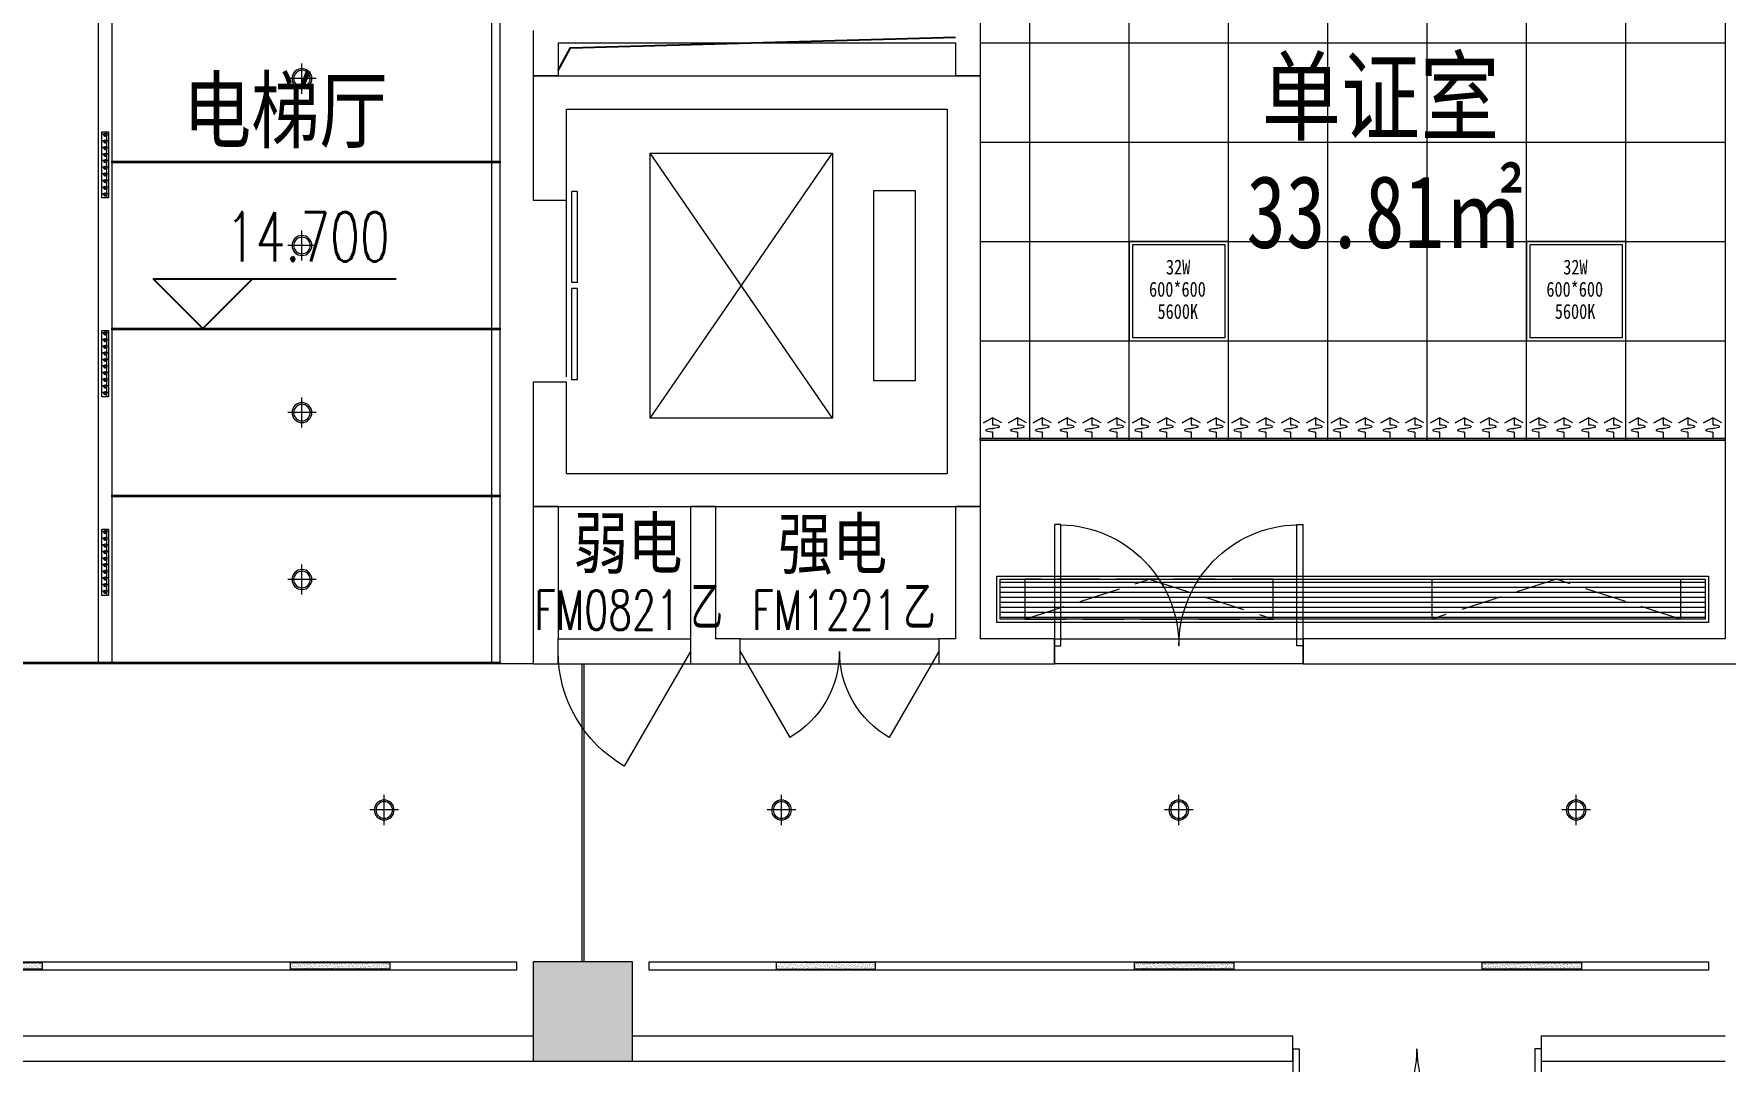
# Model space of a CAD drawing. Header units: millimetres. Extents: x 164760 to 3716174, y -1766400 to 11969.
# Drawn here: x 3502300 to 3512517, y -1706601 to -1700396 of the extents above; entities that cross this region are included whole.
import ezdxf

# ---------------------------------------------------------------- set-up
doc = ezdxf.new("R2010")
doc.units = ezdxf.units.MM
doc.header["$LTSCALE"] = 1000
for name, pattern in [('DASH', [0.35, 0.25, -0.1]), ('DASHDOT2', [0.5, 0.25, -0.125, 0, -0.125]), ('DOTE', [2.42, 2, -0.2, 0.02, -0.2]), ('HIDDEN', [0.375, 0.25, -0.125, 0, 0])]:
    doc.linetypes.add(name, pattern=pattern)
doc.layers.get('0').update_dxf_attribs({"color": 253, "linetype": 'CONTINUOUS'})
for name, color, linetype in [('3', 253, 'CONTINUOUS'), ('DIM_ELEV', 253, 'CONTINUOUS'), ('FC-Text Annotation', 253, 'CONTINUOUS'), ('LVTRY', 253, 'CONTINUOUS'), ('PUB_TEXT', 253, 'CONTINUOUS'), ('WINDOW_TEXT', 253, 'CONTINUOUS')]:
    doc.layers.add(name, color=color, linetype=linetype)
for name, color, linetype, lineweight in [('COLUMN', 253, 'CONTINUOUS', 0), ('DOOR【门】', 253, 'CONTINUOUS', 0), ('PUB_HATCH', 253, 'CONTINUOUS', 0), ('RC-FCU【空调设备】', 253, 'CONTINUOUS', 0), ('RC-FIN【天花轮廓线】', 253, 'CONTINUOUS', 0), ('RC-LIGHT【天花灯具】', 253, 'CONTINUOUS', 0), ('RC-LIGHT【灯带】', 253, 'DASHDOT2', 0), ('RC-Modelling【天花造型】', 253, 'CONTINUOUS', 0), ('RC-STR【天花细线】', 253, 'CONTINUOUS', 0), ('STAIR', 253, 'CONTINUOUS', 0), ('WALL', 253, 'CONTINUOUS', 0), ('Wall【墙体】', 253, 'CONTINUOUS', 0), ('WINDOW', 253, 'CONTINUOUS', 0), ('Xline【辅助线】', 253, 'CONTINUOUS', 0), ('建-洁具', 253, 'CONTINUOUS', 5)]:
    doc.layers.add(name, color=color, linetype=linetype, lineweight=lineweight)
doc.styles.add('_TCH_DIM', font='SIMPLEX', dxfattribs={"bigfont": 'GBCBIG'})
doc.styles.add('_TCH_WINDOW', font='SIMPLEX', dxfattribs={"bigfont": 'GBCBIG'})
doc.styles.add('DIM_FONT', font='SIMPLEX', dxfattribs={"width": 0.7, "bigfont": 'GBCBIG'})
doc.styles.get("Standard").update_dxf_attribs({"font": 'GBENOR', "bigfont": 'GBCBIG'})
doc.styles.add('XZC', font='SIMPLEX.SHX', dxfattribs={"width": 0.7, "bigfont": 'hztxt.shx'})
doc.styles.add('宋体', font='', dxfattribs={"width": 0.7})
doc.styles.add('文字', font='')
doc.styles.get('宋体').set_extended_font_data('SimSun')
doc.styles.get('文字').set_extended_font_data('SimSun')
doc.linetypes.add('LED_LINE', pattern='A,12.7,-5.08,["LED",XZC,S=2.54,R=0,X=-2.54,Y=-1.27],-6.35', length=24.13)

# ---------------------------------------------------------------- blocks, each defined once
blk = doc.blocks.new('$TCHSYS$LDOR22D')
for p, q in [((-0.5167, 0.8333), (-0.0167, 0.8333)), ((-0.5167, 0.8333), (-0.5167, 0.6667)), ((-0.0167, 0.8333), (-0.0167, 0.6667)), ((0.0167, 0.8333), (0.0167, 0.6667)), ((0.0167, 0.8333), (0.5167, 0.8333)), ((0.5167, 0.8333), (0.5167, 0.6667)), ((-0.5167, 0.6667), (-0.0167, 0.6667)), ((0.0167, 0.6667), (0.5167, 0.6667)), ((-0.5, 0.5), (0.5, 0.5))]:
    blk.add_line(p, q)
blk = doc.blocks.new('$DorLib2D$00000214')
at = {"color": 0}
blk.add_line((0.5, 0), (0, 0.866), dxfattribs=at)
blk.add_arc((0.5, 0), 1, 120, 180, dxfattribs=at)
blk = doc.blocks.new('$DorLib2D$00000215')
at = {"color": 0}
for p, q in [((-0.5, 0), (-0.25, 0.433)), ((0.5, 0), (0.25, 0.433))]:
    blk.add_line(p, q, dxfattribs=at)
for centre, start, end in [((-0.5, 0), 0, 60), ((0.5, 0), 120, 180)]:
    blk.add_arc(centre, 0.5, start, end, dxfattribs=at)
blk = doc.blocks.new('$DorLib2D$00000002')
for p, q in [((-0.5, 0), (-0.5, 0.4875)), ((-0.475, 0.4875), (-0.5, 0.4875)), ((-0.475, 0), (-0.475, 0.4875)), ((0.475, 0), (0.475, 0.4875)), ((0.475, 0.4875), (0.5, 0.4875)), ((0.5, 0), (0.5, 0.4875)), ((-0.5, 0), (-0.475, 0)), ((0.5, 0), (0.475, 0))]:
    blk.add_line(p, q)
at = {"lineweight": 13}
for centre, start, end in [((-0.4875, 0), 0, 88.53072), ((0.4875, 0), 91.46928, 180)]:
    blk.add_arc(centre, 0.4875, start, end, dxfattribs=at)
blk = doc.blocks.new('DOOR_D01')
at = {"layer": 'DOOR【门】'}
blk.add_lwpolyline([(-0.456, 1), (-0.456, 0), (-0.5, 0), (-0.5, 1)], close=True, dxfattribs=at)
at = {"layer": 'DOOR【门】', "color": 8, "linetype": 'HIDDEN', "ltscale": 15}
blk.add_arc((-0.511, -0.01), 1.011, 0.5915, 87.4664, dxfattribs=at)
blk = doc.blocks.new('$lvtry$00000191')
at = {"color": 0}
for p, q in [((-250, -50, 0), (-39, -219, 0)), ((39, -219, 0), (250, -50, 0)), ((-250, -450, 0), (-39, -281, 0)), ((39, -281, 0), (250, -450, 0))]:
    blk.add_line(p, q, dxfattribs=at)
at = {"color": 0, "elevation": 0}
for points in [[(300, -500), (300, 0), (-300, 0), (-300, -500)], [(250, -450), (250, -50), (-250, -50), (-250, -450)]]:
    blk.add_lwpolyline(points, close=True, dxfattribs=at)
at = {"color": 0}
blk.add_circle((0, -250, 0), 50, dxfattribs=at)
for p in [(0, -50, 0), (0, -250, 0)]:
    blk.add_point(p, dxfattribs=at)
blk = doc.blocks.new('M_E33IEP')
for p, q in [((135, 135), (135, 20)), ((44, -21), (44, 20)), ((44, 20), (194, 20)), ((194, 20), (194, -21)), ((194, -21), (44, -21)), ((135, -21), (135, -144))]:
    blk.add_line(p, q)
for centre, radius in [((248, -5), 246), ((106, 56), 26.7), ((105, -55), 26.7)]:
    blk.add_circle(centre, radius)
blk.add_arc((274, -5), 197, 225.2527, 134.7473)
at = {"style": 'DIM_FONT', "width": 0.8, "flags": 9}
for tag in ['XSIZE', 'YSIZE']:
    blk.add_attdef(tag, (0, 0), '', height=0.5, dxfattribs=at)
at = {"width": 0.8, "flags": 9}
for tag in ['XSIZE', 'YSIZE']:
    blk.add_attdef(tag, (2, -251), '', height=150, dxfattribs=at)
blk = doc.blocks.new('海龙0430112171')
at = {"layer": 'Wall【墙体】', "color": 6}
for p, q in [((-1900, 6000), (-1900, 150)), ((-1750, 6000), (-1750, 2550)), ((-1700, 2550), (-1750, 2550)), ((-1700, 2400), (-1750, 2400)), ((-1750, 2400), (-1750, 0))]:
    blk.add_line(p, q, dxfattribs=at)
blk.add_lwpolyline([(-1700, 2550), (-1700, 2400)], dxfattribs=at)
at = {"layer": '建-洁具'}
blk.add_lwpolyline([(1300, 5580), (1300, 4131), (1900, 4131), (1900, 5580)], close=True, dxfattribs=at)
at = {"xscale": 1000, "yscale": 1000, "zscale": 1000}
blk.add_blockref('DOOR_D01', (-1200, 2475), dxfattribs=at)
at = {"layer": 'LVTRY', "xscale": -1, "rotation": 90}
blk.add_blockref('$lvtry$00000191', (1400, 5880, 0), dxfattribs=at)
at = {"layer": '建-洁具', "xscale": -1, "rotation": 0.0003750859142482}
blk.add_blockref('M_E33IEP', (1835, 4818), dxfattribs=at)
at = {"layer": 'FC-Text Annotation', "style": '文字', "width": 0.8}
for s, p in [('保洁间', (-576, 4560)), ('16.06㎡', (-577, 4026))]:
    blk.add_text(s, height=438.6, dxfattribs=at).set_placement(p)
blk = doc.blocks.new('ZL_12085679')
at = {"layer": 'RC-LIGHT【天花灯具】'}
blk.add_lwpolyline([(300, 0), (-300, 0), (-300, -600), (300, -600)], close=True, dxfattribs=at)
at = {"layer": 'RC-LIGHT【天花灯具】', "color": 8}
blk.add_lwpolyline([(280, -20), (-280, -20), (-280, -580), (280, -580)], close=True, dxfattribs=at)
at = {"layer": 'RC-LIGHT【天花灯具】', "style": '文字', "width": 0.8}
for s, p in [('32W', (-78, -199)), ('600*600', (-180, -333)), ('5600K', (-129, -467))]:
    blk.add_text(s, height=90, dxfattribs=at).set_placement(p)
blk = doc.blocks.new('*U410')
for p, q in [((0, -12), (0, 0)), ((0, 0), (4500, 0)), ((4500, 0), (4500, -12)), ((4500, -12), (0, -12)), ((75, -49), (75, -12)), ((75, -136), (75, -93)), ((225, -49), (225, -12)), ((225, -136), (225, -93)), ((375, -49), (375, -12)), ((375, -136), (375, -93)), ((525, -49), (525, -12)), ((525, -136), (525, -93)), ((675, -49), (675, -12)), ((675, -136), (675, -93)), ((825, -49), (825, -12)), ((825, -136), (825, -93)), ((975, -49), (975, -12)), ((975, -136), (975, -93)), ((1125, -49), (1125, -12)), ((1125, -136), (1125, -93)), ((1275, -49), (1275, -12)), ((1275, -136), (1275, -93)), ((1425, -49), (1425, -12)), ((1425, -136), (1425, -93)), ((1575, -49), (1575, -12)), ((1575, -136), (1575, -93)), ((1725, -49), (1725, -12)), ((1725, -136), (1725, -93)), ((1875, -49), (1875, -12)), ((1875, -136), (1875, -93)), ((2025, -49), (2025, -12)), ((2025, -136), (2025, -93)), ((2175, -49), (2175, -12)), ((2175, -136), (2175, -93)), ((2325, -49), (2325, -12)), ((2325, -136), (2325, -93)), ((2475, -49), (2475, -12)), ((2475, -136), (2475, -93)), ((2625, -49), (2625, -12)), ((2625, -136), (2625, -93)), ((2775, -49), (2775, -12)), ((2775, -136), (2775, -93)), ((2925, -49), (2925, -12)), ((2925, -136), (2925, -93)), ((3075, -49), (3075, -12)), ((3075, -136), (3075, -93)), ((3225, -49), (3225, -12)), ((3225, -136), (3225, -93)), ((3375, -49), (3375, -12)), ((3375, -136), (3375, -93)), ((3525, -49), (3525, -12)), ((3525, -136), (3525, -93)), ((3675, -49), (3675, -12)), ((3675, -136), (3675, -93)), ((3825, -49), (3825, -12)), ((3825, -136), (3825, -93)), ((3975, -49), (3975, -12)), ((3975, -136), (3975, -93)), ((4125, -49), (4125, -12)), ((4125, -136), (4125, -93)), ((4275, -49), (4275, -12)), ((4275, -136), (4275, -93)), ((4425, -49), (4425, -12)), ((4425, -49), (4425, -12)), ((4425, -136), (4425, -93)), ((4425, -136), (4425, -93)), ((20, -105), (75, -136)), ((130, -105), (75, -136)), ((75, -136), (130, -105)), ((170, -105), (225, -136)), ((280, -105), (225, -136)), ((225, -136), (280, -105)), ((320, -105), (375, -136)), ((430, -105), (375, -136)), ((375, -136), (430, -105)), ((470, -105), (525, -136)), ((580, -105), (525, -136)), ((525, -136), (580, -105)), ((620, -105), (675, -136)), ((730, -105), (675, -136)), ((675, -136), (730, -105)), ((770, -105), (825, -136)), ((880, -105), (825, -136)), ((825, -136), (880, -105)), ((920, -105), (975, -136)), ((1030, -105), (975, -136)), ((975, -136), (1030, -105)), ((1070, -105), (1125, -136)), ((1180, -105), (1125, -136)), ((1125, -136), (1180, -105)), ((1220, -105), (1275, -136)), ((1330, -105), (1275, -136)), ((1275, -136), (1330, -105)), ((1370, -105), (1425, -136)), ((1480, -105), (1425, -136)), ((1425, -136), (1480, -105)), ((1520, -105), (1575, -136)), ((1630, -105), (1575, -136)), ((1575, -136), (1630, -105)), ((1670, -105), (1725, -136)), ((1780, -105), (1725, -136)), ((1725, -136), (1780, -105)), ((1820, -105), (1875, -136)), ((1930, -105), (1875, -136)), ((1875, -136), (1930, -105)), ((1970, -105), (2025, -136)), ((2080, -105), (2025, -136)), ((2025, -136), (2080, -105)), ((2120, -105), (2175, -136)), ((2230, -105), (2175, -136)), ((2175, -136), (2230, -105)), ((2270, -105), (2325, -136)), ((2380, -105), (2325, -136)), ((2325, -136), (2380, -105)), ((2420, -105), (2475, -136)), ((2530, -105), (2475, -136)), ((2475, -136), (2530, -105)), ((2570, -105), (2625, -136)), ((2680, -105), (2625, -136)), ((2625, -136), (2680, -105)), ((2720, -105), (2775, -136)), ((2830, -105), (2775, -136)), ((2775, -136), (2830, -105)), ((2870, -105), (2925, -136)), ((2980, -105), (2925, -136)), ((2925, -136), (2980, -105)), ((3020, -105), (3075, -136)), ((3130, -105), (3075, -136)), ((3075, -136), (3130, -105)), ((3170, -105), (3225, -136)), ((3280, -105), (3225, -136)), ((3225, -136), (3280, -105)), ((3320, -105), (3375, -136)), ((3430, -105), (3375, -136)), ((3375, -136), (3430, -105)), ((3470, -105), (3525, -136)), ((3580, -105), (3525, -136)), ((3525, -136), (3580, -105)), ((3620, -105), (3675, -136)), ((3730, -105), (3675, -136)), ((3675, -136), (3730, -105)), ((3770, -105), (3825, -136)), ((3880, -105), (3825, -136)), ((3825, -136), (3880, -105)), ((3920, -105), (3975, -136)), ((4030, -105), (3975, -136)), ((3975, -136), (4030, -105)), ((4070, -105), (4125, -136)), ((4180, -105), (4125, -136)), ((4125, -136), (4180, -105)), ((4220, -105), (4275, -136)), ((4330, -105), (4275, -136)), ((4275, -136), (4330, -105)), ((4370, -105), (4425, -136)), ((4370, -105), (4425, -136)), ((4480, -105), (4425, -136)), ((4425, -136), (4480, -105)), ((4480, -105), (4425, -136)), ((4425, -136), (4480, -105))]:
    blk.add_line(p, q)
at = {"extrusion": (0, 0, -1)}
for centre, major_axis, start_param, end_param in [((40, -82), (3.69, -3.69), 1.137309, 3.57508), ((73, -171), (-70.4, -70.4), 2.004284, 2.381239), ((73, 6), (70.4, -70.4), 0.760354, 1.137309), ((77, -149), (-70.4, -70.4), 2.33115, 2.708105), ((77, 28), (70.4, -70.4), 0.433488, 0.810442), ((110, -60), (3.69, -3.69), 4.278901, 6.716673), ((190, -82), (3.69, -3.69), 1.137309, 3.57508), ((223, -171), (-70.4, -70.4), 2.004284, 2.381239), ((223, 6), (70.4, -70.4), 0.760354, 1.137309), ((227, -149), (-70.4, -70.4), 2.33115, 2.708105), ((227, 28), (70.4, -70.4), 0.433488, 0.810442), ((260, -60), (3.69, -3.69), 4.278901, 6.716673), ((340, -82), (3.69, -3.69), 1.137309, 3.57508), ((373, -171), (-70.4, -70.4), 2.004284, 2.381239), ((373, 6), (70.4, -70.4), 0.760354, 1.137309), ((377, -149), (-70.4, -70.4), 2.33115, 2.708105), ((377, 28), (70.4, -70.4), 0.433488, 0.810442), ((410, -60), (3.69, -3.69), 4.278901, 6.716673), ((490, -82), (3.69, -3.69), 1.137309, 3.57508), ((523, -171), (-70.4, -70.4), 2.004284, 2.381239), ((523, 6), (70.4, -70.4), 0.760354, 1.137309), ((527, -149), (-70.4, -70.4), 2.33115, 2.708105), ((527, 28), (70.4, -70.4), 0.433488, 0.810442), ((560, -60), (3.69, -3.69), 4.278901, 6.716673), ((640, -82), (3.69, -3.69), 1.137309, 3.57508), ((673, -171), (-70.4, -70.4), 2.004284, 2.381239), ((673, 6), (70.4, -70.4), 0.760354, 1.137309), ((677, -149), (-70.4, -70.4), 2.33115, 2.708105), ((677, 28), (70.4, -70.4), 0.433488, 0.810442), ((710, -60), (3.69, -3.69), 4.278901, 6.716673), ((790, -82), (3.69, -3.69), 1.137309, 3.57508), ((823, -171), (-70.4, -70.4), 2.004284, 2.381239), ((823, 6), (70.4, -70.4), 0.760354, 1.137309), ((827, -149), (-70.4, -70.4), 2.33115, 2.708105), ((827, 28), (70.4, -70.4), 0.433488, 0.810442), ((860, -60), (3.69, -3.69), 4.278901, 6.716673), ((940, -82), (3.69, -3.69), 1.137309, 3.57508), ((973, -171), (-70.4, -70.4), 2.004284, 2.381239), ((973, 6), (70.4, -70.4), 0.760354, 1.137309), ((977, -149), (-70.4, -70.4), 2.33115, 2.708105), ((977, 28), (70.4, -70.4), 0.433488, 0.810442), ((1010, -60), (3.69, -3.69), 4.278901, 6.716673), ((1090, -82), (3.69, -3.69), 1.137309, 3.57508), ((1123, -171), (-70.4, -70.4), 2.004284, 2.381239), ((1123, 6), (70.4, -70.4), 0.760354, 1.137309), ((1127, -149), (-70.4, -70.4), 2.33115, 2.708105), ((1127, 28), (70.4, -70.4), 0.433488, 0.810442), ((1160, -60), (3.69, -3.69), 4.278901, 6.716673), ((1240, -82), (3.69, -3.69), 1.137309, 3.57508), ((1273, -171), (-70.4, -70.4), 2.004284, 2.381239), ((1273, 6), (70.4, -70.4), 0.760354, 1.137309), ((1277, -149), (-70.4, -70.4), 2.33115, 2.708105), ((1277, 28), (70.4, -70.4), 0.433488, 0.810442), ((1310, -60), (3.69, -3.69), 4.278901, 6.716673), ((1390, -82), (3.69, -3.69), 1.137309, 3.57508), ((1423, -171), (-70.4, -70.4), 2.004284, 2.381239), ((1423, 6), (70.4, -70.4), 0.760354, 1.137309), ((1427, -149), (-70.4, -70.4), 2.33115, 2.708105), ((1427, 28), (70.4, -70.4), 0.433488, 0.810442), ((1460, -60), (3.69, -3.69), 4.278901, 6.716673), ((1540, -82), (3.69, -3.69), 1.137309, 3.57508), ((1573, -171), (-70.4, -70.4), 2.004284, 2.381239), ((1573, 6), (70.4, -70.4), 0.760354, 1.137309), ((1577, -149), (-70.4, -70.4), 2.33115, 2.708105), ((1577, 28), (70.4, -70.4), 0.433488, 0.810442), ((1610, -60), (3.69, -3.69), 4.278901, 6.716673), ((1690, -82), (3.69, -3.69), 1.137309, 3.57508), ((1723, -171), (-70.4, -70.4), 2.004284, 2.381239), ((1723, 6), (70.4, -70.4), 0.760354, 1.137309), ((1727, -149), (-70.4, -70.4), 2.33115, 2.708105), ((1727, 28), (70.4, -70.4), 0.433488, 0.810442), ((1760, -60), (3.69, -3.69), 4.278901, 6.716673), ((1840, -82), (3.69, -3.69), 1.137309, 3.57508), ((1873, -171), (-70.4, -70.4), 2.004284, 2.381239), ((1873, 6), (70.4, -70.4), 0.760354, 1.137309), ((1877, -149), (-70.4, -70.4), 2.33115, 2.708105), ((1877, 28), (70.4, -70.4), 0.433488, 0.810442), ((1910, -60), (3.69, -3.69), 4.278901, 6.716673), ((1990, -82), (3.69, -3.69), 1.137309, 3.57508), ((2023, -171), (-70.4, -70.4), 2.004284, 2.381239), ((2023, 6), (70.4, -70.4), 0.760354, 1.137309), ((2027, -149), (-70.4, -70.4), 2.33115, 2.708105), ((2027, 28), (70.4, -70.4), 0.433488, 0.810442), ((2060, -60), (3.69, -3.69), 4.278901, 6.716673), ((2140, -82), (3.69, -3.69), 1.137309, 3.57508), ((2173, -171), (-70.4, -70.4), 2.004284, 2.381239), ((2173, 6), (70.4, -70.4), 0.760354, 1.137309), ((2177, -149), (-70.4, -70.4), 2.33115, 2.708105), ((2177, 28), (70.4, -70.4), 0.433488, 0.810442), ((2210, -60), (3.69, -3.69), 4.278901, 6.716673), ((2290, -82), (3.69, -3.69), 1.137309, 3.57508), ((2323, -171), (-70.4, -70.4), 2.004284, 2.381239), ((2323, 6), (70.4, -70.4), 0.760354, 1.137309), ((2327, -149), (-70.4, -70.4), 2.33115, 2.708105), ((2327, 28), (70.4, -70.4), 0.433488, 0.810442), ((2360, -60), (3.69, -3.69), 4.278901, 6.716673), ((2440, -82), (3.69, -3.69), 1.137309, 3.57508), ((2473, -171), (-70.4, -70.4), 2.004284, 2.381239), ((2473, 6), (70.4, -70.4), 0.760354, 1.137309), ((2477, -149), (-70.4, -70.4), 2.33115, 2.708105), ((2477, 28), (70.4, -70.4), 0.433488, 0.810442), ((2510, -60), (3.69, -3.69), 4.278901, 6.716673), ((2590, -82), (3.69, -3.69), 1.137309, 3.57508), ((2623, -171), (-70.4, -70.4), 2.004284, 2.381239), ((2623, 6), (70.4, -70.4), 0.760354, 1.137309), ((2627, -149), (-70.4, -70.4), 2.33115, 2.708105), ((2627, 28), (70.4, -70.4), 0.433488, 0.810442), ((2660, -60), (3.69, -3.69), 4.278901, 6.716673), ((2740, -82), (3.69, -3.69), 1.137309, 3.57508), ((2773, -171), (-70.4, -70.4), 2.004284, 2.381239), ((2773, 6), (70.4, -70.4), 0.760354, 1.137309), ((2777, -149), (-70.4, -70.4), 2.33115, 2.708105), ((2777, 28), (70.4, -70.4), 0.433488, 0.810442), ((2810, -60), (3.69, -3.69), 4.278901, 6.716673), ((2890, -82), (3.69, -3.69), 1.137309, 3.57508), ((2923, -171), (-70.4, -70.4), 2.004284, 2.381239), ((2923, 6), (70.4, -70.4), 0.760354, 1.137309), ((2927, -149), (-70.4, -70.4), 2.33115, 2.708105), ((2927, 28), (70.4, -70.4), 0.433488, 0.810442), ((2960, -60), (3.69, -3.69), 4.278901, 6.716673), ((3040, -82), (3.69, -3.69), 1.137309, 3.57508), ((3073, -171), (-70.4, -70.4), 2.004284, 2.381239), ((3073, 6), (70.4, -70.4), 0.760354, 1.137309), ((3077, -149), (-70.4, -70.4), 2.33115, 2.708105), ((3077, 28), (70.4, -70.4), 0.433488, 0.810442), ((3110, -60), (3.69, -3.69), 4.278901, 6.716673), ((3190, -82), (3.69, -3.69), 1.137309, 3.57508), ((3223, -171), (-70.4, -70.4), 2.004284, 2.381239), ((3223, 6), (70.4, -70.4), 0.760354, 1.137309), ((3227, -149), (-70.4, -70.4), 2.33115, 2.708105), ((3227, 28), (70.4, -70.4), 0.433488, 0.810442), ((3260, -60), (3.69, -3.69), 4.278901, 6.716673), ((3340, -82), (3.69, -3.69), 1.137309, 3.57508), ((3373, -171), (-70.4, -70.4), 2.004284, 2.381239), ((3373, 6), (70.4, -70.4), 0.760354, 1.137309), ((3377, -149), (-70.4, -70.4), 2.33115, 2.708105), ((3377, 28), (70.4, -70.4), 0.433488, 0.810442), ((3410, -60), (3.69, -3.69), 4.278901, 6.716673), ((3490, -82), (3.69, -3.69), 1.137309, 3.57508), ((3523, -171), (-70.4, -70.4), 2.004284, 2.381239), ((3523, 6), (70.4, -70.4), 0.760354, 1.137309), ((3527, -149), (-70.4, -70.4), 2.33115, 2.708105), ((3527, 28), (70.4, -70.4), 0.433488, 0.810442), ((3560, -60), (3.69, -3.69), 4.278901, 6.716673), ((3640, -82), (3.69, -3.69), 1.137309, 3.57508), ((3673, -171), (-70.4, -70.4), 2.004284, 2.381239), ((3673, 6), (70.4, -70.4), 0.760354, 1.137309), ((3677, -149), (-70.4, -70.4), 2.33115, 2.708105), ((3677, 28), (70.4, -70.4), 0.433488, 0.810442), ((3710, -60), (3.69, -3.69), 4.278901, 6.716673), ((3790, -82), (3.69, -3.69), 1.137309, 3.57508), ((3823, -171), (-70.4, -70.4), 2.004284, 2.381239), ((3823, 6), (70.4, -70.4), 0.760354, 1.137309), ((3827, -149), (-70.4, -70.4), 2.33115, 2.708105), ((3827, 28), (70.4, -70.4), 0.433488, 0.810442), ((3860, -60), (3.69, -3.69), 4.278901, 6.716673), ((3940, -82), (3.69, -3.69), 1.137309, 3.57508), ((3973, -171), (-70.4, -70.4), 2.004284, 2.381239), ((3973, 6), (70.4, -70.4), 0.760354, 1.137309), ((3977, -149), (-70.4, -70.4), 2.33115, 2.708105), ((3977, 28), (70.4, -70.4), 0.433488, 0.810442), ((4010, -60), (3.69, -3.69), 4.278901, 6.716673), ((4090, -82), (3.69, -3.69), 1.137309, 3.57508), ((4123, -171), (-70.4, -70.4), 2.004284, 2.381239), ((4123, 6), (70.4, -70.4), 0.760354, 1.137309), ((4127, -149), (-70.4, -70.4), 2.33115, 2.708105), ((4127, 28), (70.4, -70.4), 0.433488, 0.810442), ((4160, -60), (3.69, -3.69), 4.278901, 6.716673), ((4240, -82), (3.69, -3.69), 1.137309, 3.57508), ((4273, -171), (-70.4, -70.4), 2.004284, 2.381239), ((4273, 6), (70.4, -70.4), 0.760354, 1.137309), ((4277, -149), (-70.4, -70.4), 2.33115, 2.708105), ((4277, 28), (70.4, -70.4), 0.433488, 0.810442), ((4310, -60), (3.69, -3.69), 4.278901, 6.716673), ((4390, -82), (3.69, -3.69), 1.137309, 3.57508), ((4390, -82), (3.69, -3.69), 1.137309, 3.57508), ((4423, -171), (-70.4, -70.4), 2.004284, 2.381239), ((4423, -171), (-70.4, -70.4), 2.004284, 2.381239), ((4423, 6), (70.4, -70.4), 0.760354, 1.137309), ((4423, 6), (70.4, -70.4), 0.760354, 1.137309), ((4427, -149), (-70.4, -70.4), 2.33115, 2.708105), ((4427, -149), (-70.4, -70.4), 2.33115, 2.708105), ((4427, 28), (70.4, -70.4), 0.433488, 0.810442), ((4427, 28), (70.4, -70.4), 0.433488, 0.810442), ((4460, -60), (3.69, -3.69), 4.278901, 6.716673), ((4460, -60), (3.69, -3.69), 4.278901, 6.716673)]:
    blk.add_ellipse(centre, major_axis=major_axis, ratio=1, start_param=start_param, end_param=end_param, dxfattribs=at)
blk = doc.blocks.new('圆形筒灯')
at = {"color": 251, "linetype": 'DOTE', "ltscale": 43.504693}
blk.add_line((0, 91), (0, -91), dxfattribs=at)
at = {"color": 251, "linetype": 'DOTE', "ltscale": 41.297046}
blk.add_line((86, 0), (-86, 0), dxfattribs=at)
blk.add_ellipse((0, 0), major_axis=(-42.4, 42.4), ratio=1, start_param=2.355868237233172, end_param=8.639053544412757)
at = {"color": 251}
blk.add_ellipse((0, 0), major_axis=(35.4, 35.4), ratio=1, start_param=5.49871431692557, end_param=11.78189962410516, dxfattribs=at)
blk = doc.blocks.new('ZL_0814093391')
at = {"layer": 'RC-LIGHT【天花灯具】'}
h = blk.add_hatch(dxfattribs=at)
h.set_pattern_fill('AR-SAND', color=251, scale=0.316764)
h.set_pattern_definition([(37.5, (-300, -35), (-0.50683, 15.50283), [0, -12.2296, 0, -13.67785, 0, -13.07441]), (7.5, (-300, -35), (14.23926, 22.7064), [0, -6.59755, 0, -11.02274, 0, -4.22404]), (327.5, (-309.896, -35), (25.05575, 0.04552), [0, -4.0229, 0, -14.48243, 0, -18.90761]), (317.5, (-309.896, -35), (24.1867, 7.0616), [0, -2.01145, 0, -9.49404, 0, -10.86182])])
h.paths.add_polyline_path([(300, 5), (-300, 5), (-300, -35), (300, -35)])
blk.add_lwpolyline([(-300, 5), (300, 5), (300, -35), (-300, -35)], close=True, dxfattribs=at)
blk = doc.blocks.new('ZL_10267726')
at = {"layer": 'RC-LIGHT【天花灯具】'}
h = blk.add_hatch(dxfattribs=at)
h.set_pattern_fill('_USER', color=8, scale=50, angle=90, double=1, pattern_type=0)
h.set_pattern_definition([(90, (25, -500), (-50, 3e-15), []), (180, (25, -500), (-6e-15, -50), [])])
h.paths.add_polyline_path([(-25, 0), (-25, -500), (25, -500), (25, 0)])
at = {"layer": 'RC-LIGHT【天花灯具】', "color": 2}
blk.add_lwpolyline([(-25, -500), (-25, 0), (25, 0), (25, -500)], close=True, dxfattribs=at)
at = {"layer": 'RC-LIGHT【天花灯具】', "color": 1, "lineweight": -3}
for centre in [(0, -27), (0, -77), (0, -127), (0, -177), (0, -227), (0, -277), (0, -327), (0, -377), (0, -427), (0, -477)]:
    blk.add_circle(centre, 10, dxfattribs=at)
blk = doc.blocks.new('海龙0919100540')
at = {"layer": 'RC-LIGHT【灯带】', "linetype": 'LED_LINE', "ltscale": 0.015}
blk.add_lwpolyline([(-25751, -2125), (-25751, 3925)], dxfattribs=at)
at = {"layer": 'RC-Modelling【天花造型】'}
blk.add_lwpolyline([(-25501, -2125), (-25701, -2125), (-25701, 3925)], dxfattribs=at)
at = {"layer": 'RC-STR【天花细线】'}
for points in [[(-28046, -2125), (-28126, -2125), (-28126, 3925), (-28046, 3925)], [(-25701, 900), (-28046, 900), (-28046, 910), (-25701, 910)], [(-25701, -108), (-28046, -108), (-28046, -98), (-25701, -98)], [(-25701, -1117), (-28046, -1117), (-28046, -1107), (-25701, -1107)], [(-25701, -2125), (-28726, -2125), (-28726, -2115), (-25701, -2115)], [(-25206, -2126), (-25196, -2126), (-25196, -3926), (-25206, -3926)], [(-32001, -3975), (-32001, -3925), (-25601, -3925), (-25601, -3975)], [(-24801, -3975), (-24801, -3925), (-18401, -3925), (-18401, -3975)]]:
    blk.add_lwpolyline(points, close=True, dxfattribs=at)
at = {"layer": 'RC-LIGHT【天花灯具】', "xscale": -1, "rotation": 180}
for name, p in [('圆形筒灯', (-26898, 1409)), ('圆形筒灯', (-26898, 401)), ('圆形筒灯', (-26898, -608)), ('圆形筒灯', (-26898, -1616)), ('圆形筒灯', (-26401, -3008)), ('圆形筒灯', (-24001, -3008)), ('圆形筒灯', (-21601, -3008)), ('圆形筒灯', (-19201, -3008)), ('ZL_0814093391', (-23733, -3965))]:
    blk.add_blockref(name, p, dxfattribs=at)
at = {"layer": 'RC-LIGHT【天花灯具】', "lineweight": -3, "xscale": 0.8, "yscale": 0.8, "zscale": 0.8, "rotation": 180}
for p in [(-28086, 688), (-28086, -512), (-28086, -1712)]:
    blk.add_blockref('ZL_10267726', p, dxfattribs=at)
at = {"layer": 'RC-LIGHT【天花灯具】', "rotation": 179.9999999999999}
for p in [(-28768, -3965), (-26668, -3965), (-21568, -3965), (-19468, -3965)]:
    blk.add_blockref('ZL_0814093391', p, dxfattribs=at)

msp = doc.modelspace()

# ---------------------------------------------------------------- hatches: boundary and pattern name
at = {"layer": 'PUB_HATCH'}
msp.add_hatch(color=256, dxfattribs=at).paths.add_polyline_path([(3505316.8, -1706600.6), (3505916.8, -1706600.6), (3505916.8, -1706000.6), (3505316.8, -1706000.6)])
at = {"layer": 'RC-FCU【空调设备】'}
h = msp.add_hatch(dxfattribs=at)
h.set_pattern_fill('_USER', color=8, scale=30, angle=180, pattern_type=0)
h.set_pattern_definition([(180, (9437943.788, -505988.214), (-4e-15, -30), [])])
h.paths.add_polyline_path([(3508136.8, -1703690.6), (3508136.8, -1703930.6), (3512396.8, -1703930.6), (3512396.8, -1703690.6)])
at = {"layer": 'RC-STR【天花细线】'}
h = msp.add_hatch(dxfattribs=at)
h.set_pattern_fill('_USER', color=256, scale=600, double=1, pattern_type=0)
h.set_pattern_definition([(0, (3511916.85, -1702850.6), (0, 600), []), (90, (3511916.85, -1702850.6), (-600, 4e-14), [])])
h.paths.add_polyline_path([(3508016.8, -1702850.6), (3512516.8, -1702850.6), (3512516.8, -1698200.6), (3505466.8, -1698200.6), (3505466.8, -1700266.7), (3508016.8, -1700266.7)])

# ---------------------------------------------------------------- linework, layer by layer
at = {"layer": '3'}
msp.add_lwpolyline([(3505466.8, -1700616.7), (3505540.9, -1700480.5), (3507866.8, -1700416.7)], dxfattribs=at)
at = {"layer": 'COLUMN'}
for p, q in [((3505916.8, -1706000.6), (3505316.8, -1706000.6)), ((3505316.8, -1706000.6), (3505316.8, -1706600.6)), ((3505916.8, -1706600.6), (3505916.8, -1706000.6)), ((3505316.8, -1706600.6), (3505916.8, -1706600.6))]:
    msp.add_line(p, q, dxfattribs=at)
at = {"layer": 'DIM_ELEV'}
for p, q in [((3503320.6, -1702175.1), (3503020.6, -1701875.1)), ((3503020.6, -1701875.1), (3504489.5, -1701875.1)), ((3503320.6, -1702175.1), (3503620.6, -1701875.1))]:
    msp.add_line(p, q, dxfattribs=at)
at = {"layer": 'RC-FCU【空调设备】'}
msp.add_lwpolyline([(3512416.8, -1703670.6), (3512416.8, -1703950.6), (3508116.8, -1703950.6), (3508116.8, -1703670.6)], close=True, dxfattribs=at)
at = {"layer": 'RC-FCU【空调设备】', "color": 8}
msp.add_lwpolyline([(3512396.8, -1703690.6), (3512396.8, -1703930.6), (3508136.8, -1703930.6), (3508136.8, -1703690.6)], close=True, dxfattribs=at)
at = {"layer": 'RC-FCU【空调设备】', "color": 8, "linetype": 'DASH'}
for points in [[(3508286.6, -1703690.6), (3508286.6, -1703930.6), (3509786.6, -1703930.6), (3509786.6, -1703690.6)], [(3512247.1, -1703690.6), (3512247.1, -1703930.6), (3510747.1, -1703930.6), (3510747.1, -1703690.6)]]:
    msp.add_lwpolyline(points, close=True, dxfattribs=at)
for points in [[(3508286.6, -1703930.6), (3509036.6, -1703690.6), (3509786.6, -1703930.6)], [(3512247.1, -1703930.6), (3511497.1, -1703690.6), (3510747.1, -1703930.6)]]:
    msp.add_lwpolyline(points, dxfattribs=at)
at = {"layer": 'RC-FIN【天花轮廓线】'}
msp.add_line((3512516.8, -1702850.6), (3508016.8, -1702850.6), dxfattribs=at)
at = {"layer": 'RC-Modelling【天花造型】'}
msp.add_lwpolyline([(3508465.3, -1704050.6), (3509965.3, -1704050.6), (3509965.3, -1704200.6), (3508465.3, -1704200.6)], close=True, dxfattribs=at)
at = {"layer": 'STAIR'}
for p, q in [((3506024.1, -1702716.7), (3507124.1, -1701116.7)), ((3507124.1, -1702716.7), (3506024.1, -1701116.7)), ((3506024.1, -1701116.7), (3507124.1, -1701116.7)), ((3506024.1, -1702716.7), (3506024.1, -1701116.7)), ((3507124.1, -1701116.7), (3507124.1, -1702716.7)), ((3507374.1, -1701341.7), (3507624.1, -1701341.7)), ((3507374.1, -1702491.7), (3507374.1, -1701341.7)), ((3507624.1, -1701341.7), (3507624.1, -1702491.7)), ((3507624.1, -1702491.7), (3507374.1, -1702491.7)), ((3507124.1, -1702716.7), (3506024.1, -1702716.7))]:
    msp.add_line(p, q, dxfattribs=at)
at = {"layer": 'WALL'}
for p, q in [((3505316.8, -1700650.6), (3508016.8, -1700650.6)), ((3505316.8, -1700650.6), (3505316.8, -1701400.6)), ((3508016.8, -1700650.6), (3508016.8, -1703250.6)), ((3505516.8, -1700850.6), (3507816.8, -1700850.6)), ((3505516.8, -1701400.6), (3505516.8, -1700850.6)), ((3507816.8, -1700850.6), (3507816.8, -1703050.6)), ((3505316.8, -1701400.6), (3505516.8, -1701400.6)), ((3505516.8, -1702500.6), (3505316.8, -1702500.6)), ((3505316.8, -1702500.6), (3505316.8, -1703250.6)), ((3505516.8, -1703050.6), (3505516.8, -1702500.6)), ((3505516.8, -1703050.6), (3507816.8, -1703050.6)), ((3505316.8, -1703250.6), (3508016.8, -1703250.6))]:
    msp.add_line(p, q, dxfattribs=at)
at = {"layer": 'Wall【墙体】', "color": 6}
for p, q in [((3505316.8, -1700375.6), (3505316.8, -1700650.6)), ((3508016.8, -1700300.6), (3508016.8, -1700650.6)), ((3505466.8, -1700450.6), (3507866.8, -1700450.6)), ((3505466.8, -1700450.6), (3505466.8, -1700650.6)), ((3507866.8, -1700450.6), (3507866.8, -1700650.6)), ((3505466.8, -1700650.6), (3505316.8, -1700650.6)), ((3508016.8, -1700650.6), (3507866.8, -1700650.6)), ((3505316.8, -1703250.6), (3505316.8, -1704200.6)), ((3505466.8, -1703250.6), (3505316.8, -1703250.6)), ((3505466.8, -1703250.6), (3505466.8, -1704050.6)), ((3506266.8, -1703250.6), (3506266.8, -1704050.6)), ((3506416.8, -1703250.6), (3506266.8, -1703250.6)), ((3506416.8, -1703250.6), (3506416.8, -1704050.6)), ((3507866.8, -1703250.6), (3507866.8, -1704050.6)), ((3508016.8, -1703250.6), (3507866.8, -1703250.6)), ((3508016.8, -1703250.6), (3508016.8, -1704050.6)), ((3505466.8, -1704200.6), (3505466.8, -1704050.6)), ((3506266.8, -1704050.6), (3506266.8, -1704200.6)), ((3506566.8, -1704050.6), (3506416.8, -1704050.6)), ((3506566.8, -1704200.6), (3506566.8, -1704050.6)), ((3507866.8, -1704050.6), (3507766.8, -1704050.6)), ((3507766.8, -1704050.6), (3507766.8, -1704200.6)), ((3508467.1, -1704050.6), (3508016.8, -1704050.6)), ((3508467.1, -1704200.6), (3508467.1, -1704050.6)), ((3512516.8, -1704050.6), (3509967.1, -1704050.6)), ((3509967.1, -1704050.6), (3509967.1, -1704200.6)), ((3505316.8, -1704200.6), (3505466.8, -1704200.6)), ((3506266.8, -1704200.6), (3506341.8, -1704200.6)), ((3506341.8, -1704200.6), (3506566.8, -1704200.6)), ((3507766.8, -1704200.6), (3507941.8, -1704200.6)), ((3507942.1, -1704200.6), (3508467.1, -1704200.6)), ((3509967.1, -1704200.6), (3512666.8, -1704200.6)), ((3505316.8, -1706450.6), (3501165.1, -1706450.6)), ((3509905.2, -1706450.6), (3505916.8, -1706450.6)), ((3509905.2, -1706600.6), (3509905.2, -1706450.6)), ((3512516.8, -1706450.6), (3511405.2, -1706450.6)), ((3511405.2, -1706450.6), (3511405.2, -1706600.6)), ((3501165.1, -1706600.6), (3505316.8, -1706600.6)), ((3505916.8, -1706600.6), (3509905.2, -1706600.6)), ((3511405.2, -1706600.6), (3512516.8, -1706600.6))]:
    msp.add_line(p, q, dxfattribs=at)
at = {"layer": 'WINDOW'}
for p, q in [((3505466.8, -1704050.6), (3506266.8, -1704050.6)), ((3506566.8, -1704050.6), (3507766.8, -1704050.6)), ((3505466.8, -1704200.6), (3506266.8, -1704200.6)), ((3506566.8, -1704200.6), (3507766.8, -1704200.6))]:
    msp.add_line(p, q, dxfattribs=at)

# ---------------------------------------------------------------- block references
at = {"layer": 'RC-FCU【空调设备】', "ltscale": 10, "rotation": 180}
msp.add_blockref('*U410', (3512516.8, -1702850.6), dxfattribs=at)
at = {"layer": 'RC-LIGHT【天花灯具】'}
for p in [(3509216.8, -1701650.6), (3511616.8, -1701650.6)]:
    msp.add_blockref('ZL_12085679', p, dxfattribs=at)
at = {"layer": 'RC-Modelling【天花造型】'}
msp.add_blockref('海龙0919100540', (3530817.6, -1702075.6), dxfattribs=at)
at = {"layer": 'WINDOW'}
for name, p, xscale, yscale, zscale, rotation in [('$TCHSYS$LDOR22D', (3505416.8, -1701916.7), -1100, 200, -1100, 270), ('$DorLib2D$00000002', (3509217.1, -1704091.7), 1500, -1500, 1500, 180)]:
    msp.add_blockref(name, p, dxfattribs=dict(at, xscale=xscale, yscale=yscale, zscale=zscale, rotation=rotation))
for name, p, xscale, yscale, zscale in [('$DorLib2D$00000214', (3505866.8, -1704125.6), 800, -800, 800), ('$DorLib2D$00000215', (3507166.8, -1704125.6), 1200, -1200, 1200), ('$DorLib2D$00000002', (3510655.2, -1706525.6), -1500, -1500, -1500)]:
    msp.add_blockref(name, p, dxfattribs=dict(at, xscale=xscale, yscale=yscale, zscale=zscale))
at = {"layer": 'Xline【辅助线】'}
msp.add_blockref('海龙0430112171', (3514417, -1704200.6), dxfattribs=at)

# ---------------------------------------------------------------- texts
at = {"layer": 'FC-Text Annotation', "style": '文字', "width": 0.8}
for s, p in [('单证室', (3509717.3, -1700994.6)), ('33.81㎡', (3509624.8, -1701689.6))]:
    msp.add_text(s, height=438.58, dxfattribs=at).set_placement(p)
at = {"layer": 'PUB_TEXT', "style": '宋体', "width": 0.8}
for s, height, p in [('电梯厅', 377.64, (3503201, -1701046.2)), ('弱电', 302.11, (3505559.2, -1703623.5)), ('强电', 302.11, (3506795.6, -1703627.1))]:
    msp.add_text(s, height=height, dxfattribs=at).set_placement(p)
at = {"layer": 'PUB_TEXT', "color": 7, "style": '_TCH_DIM', "width": 0.705882}
msp.add_text('14.700', height=297.5, dxfattribs=at).set_placement((3503459.5, -1701770.1))
at = {"layer": 'WINDOW_TEXT', "style": '_TCH_WINDOW', "width": 0.705882}
for s, p in [('FM0821', (3505323.4, -1703995.6)), ('FM1221', (3506639.4, -1703995.6))]:
    msp.add_text(s, height=238, dxfattribs=at).set_placement(p)
at = {"layer": 'WINDOW_TEXT', "style": '_TCH_WINDOW'}
for p in [(3506267.4, -1703995.6), (3507551.4, -1703995.6)]:
    msp.add_text('乙', height=270.1, dxfattribs=at).set_placement(p)

doc.saveas('drawing.dxf')
